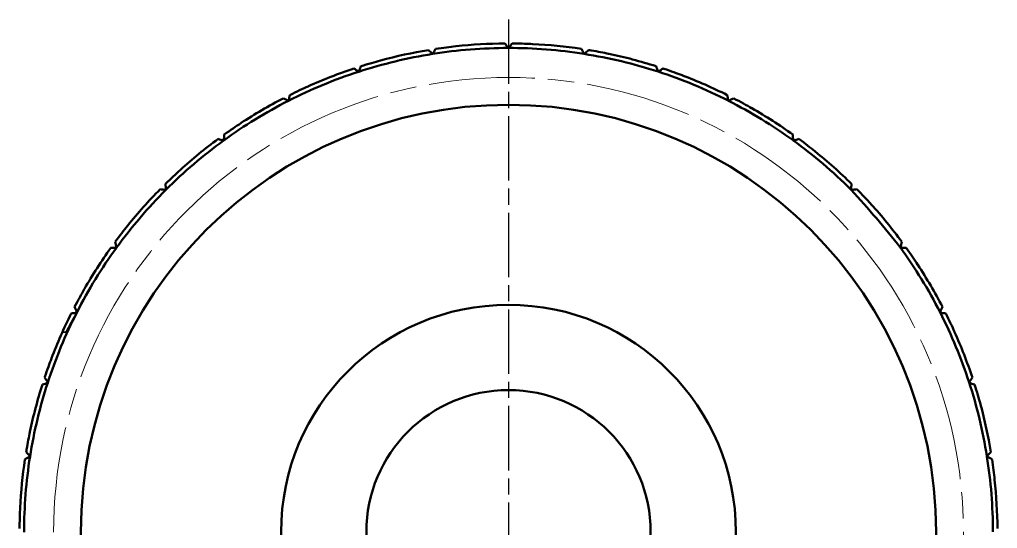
# Model space of a CAD drawing. Header units: inches. Extents: x 632 to 5727, y -9589 to -3994.
# Drawn here: x 3463.2 to 3549.2, y -5497.9 to -5453.1 of the extents above; entities that cross this region are included whole.
import ezdxf

# ---------------------------------------------------------------- set-up
doc = ezdxf.new("R2010")
doc.units = ezdxf.units.IN
doc.header["$MEASUREMENT"] = 0
for name, pattern in [('CENTER2', [1.125, 0.75, -0.125, 0.125, -0.125]), ('CHAIN', [0.3543, 0.2362, -0.0295, 0.0591, -0.0295]), ('DASHED', [19.05, 12.7, -6.35]), ('DASHED2', [9.525, 6.35, -3.175])]:
    doc.linetypes.add(name, pattern=pattern)
doc.layers.add('center line', color=5, linetype='CENTER2', lineweight=25, plot=False)
doc.layers.add('hidden line', color=10, linetype='DASHED2', lineweight=25, plot=False)
for name, color, linetype, lineweight in [('Hidden (ISO)', 7, 'DASHED', 35), ('Sketch Geometry (ISO)', 7, 'Continuous', 25), ('Visible (ISO)', 7, 'Continuous', 50)]:
    doc.layers.add(name, color=color, linetype=linetype, lineweight=lineweight)

msp = doc.modelspace()

# ---------------------------------------------------------------- linework, layer by layer
at = {"layer": 'center line', "linetype": 'CHAIN', "ltscale": 23.990969}
msp.add_line((3506.20322, -5453.09179), (3506.20322, -5543.06079), dxfattribs=at)
at = {"layer": 'Hidden (ISO)', "ltscale": 0.003704}
for p, q in [((3506.22003, -5455.59179), (3506.22087, -5455.59071)), ((3499.55572, -5456.11363), (3499.55637, -5456.11244)), ((3512.88393, -5456.1189), (3512.88493, -5456.11796)), ((3493.05509, -5457.67158), (3493.05555, -5457.6703)), ((3519.38333, -5457.68198), (3519.38446, -5457.68121)), ((3486.87821, -5460.22728), (3486.87846, -5460.22594)), ((3525.55819, -5460.24254), (3525.55943, -5460.24196)), ((3481.17717, -5463.71778), (3481.17721, -5463.71642)), ((3531.25647, -5463.73755), (3531.25778, -5463.73716)), ((3476.09236, -5468.05715), (3476.09219, -5468.0558)), ((3536.33786, -5468.08093), (3536.33921, -5468.08075)), ((3471.74898, -5473.13853), (3471.7486, -5473.13722)), ((3540.67722, -5473.16574), (3540.67859, -5473.16578)), ((3468.25398, -5478.83681), (3468.25339, -5478.83558)), ((3544.16773, -5478.86677), (3544.16907, -5478.86703)), ((3465.69341, -5485.01167), (3465.69264, -5485.01054)), ((3546.72342, -5485.04366), (3546.7247, -5485.04411)), ((3464.13033, -5491.51107), (3464.12939, -5491.51008)), ((3548.28137, -5491.54429), (3548.28257, -5491.54494))]:
    msp.add_line(p, q, dxfattribs=at)
at = {"layer": 'Hidden (ISO)', "ltscale": 0.02239}
for start, end in [(90.006728, 90.022617), (99.006728, 99.022617), (81.006728, 81.022617), (108.006728, 108.022617), (72.006728, 72.022617), (117.006728, 117.022617), (63.006728, 63.022617), (126.006728, 126.022617), (54.006728, 54.022617), (135.006728, 135.022617), (45.006728, 45.022617), (144.006728, 144.022617), (36.006728, 36.022617), (153.006728, 153.022617), (27.006728, 27.022617), (162.006728, 162.022617), (18.006728, 18.022617), (171.006728, 171.022617), (9.006728, 9.022617)]:
    msp.add_arc((3506.20322, -5498.19179), 42.6, start, end, dxfattribs=at)
at = {"layer": 'Hidden (ISO)', "ltscale": 0.021929}
for centre, major_axis in [((3606.20322, -5448.19179), (124.61846, 0)), ((3597.15033, -5433.16392), (123.0842, 19.49462)), ((3612.79378, -5464.45081), (123.0842, -19.49462)), ((3585.85802, -5419.73726), (118.5192, 38.50922)), ((3616.75972, -5481.54066), (118.5192, -38.50922)), ((3572.60435, -5408.24241), (111.03586, 56.5756)), ((3618.0034, -5499.04051), (111.03586, -56.5756)), ((3557.71565, -5398.96241), (100.81845, 73.24889)), ((3616.49418, -5516.51946), (100.81845, -73.24889)), ((3541.55856, -5392.12577), (88.11856, 88.11856)), ((3612.26924, -5533.54712), (88.11856, -88.11856)), ((3524.53089, -5387.90082), (73.24889, 100.81845)), ((3605.43259, -5549.70422), (73.24889, -100.81845)), ((3507.05194, -5386.39161), (56.5756, 111.03586)), ((3596.15259, -5564.59291), (56.5756, -111.03586)), ((3489.55209, -5387.63528), (38.50922, 118.5192)), ((3584.65774, -5577.84659), (38.50922, -118.5192)), ((3472.46225, -5391.60123), (19.49462, 123.0842)), ((3571.23108, -5589.1389), (19.49462, -123.0842))]:
    msp.add_ellipse(centre, major_axis=major_axis, ratio=0.09950372, start_param=3.7810676, end_param=3.78122181, dxfattribs=at)
at = {"layer": 'Hidden (ISO)', "ltscale": 0.009454}
for points in [[(3506.20322, -5455.59155), (3506.20489, -5455.59163), (3506.20655, -5455.59171), (3506.20822, -5455.59179)], [(3499.53907, -5456.11603), (3499.54073, -5456.11584), (3499.54239, -5456.11566), (3499.54405, -5456.11548)], [(3512.86736, -5456.11603), (3512.869, -5456.11637), (3512.87063, -5456.11671), (3512.87227, -5456.11704)], [(3493.03902, -5457.67655), (3493.04063, -5457.67611), (3493.04224, -5457.67567), (3493.04385, -5457.67523)], [(3519.36742, -5457.67655), (3519.36898, -5457.67714), (3519.37054, -5457.67773), (3519.3721, -5457.67832)], [(3486.86311, -5460.2347), (3486.86464, -5460.23401), (3486.86616, -5460.23332), (3486.86768, -5460.23264)], [(3525.54332, -5460.2347), (3525.54477, -5460.23552), (3525.54622, -5460.23635), (3525.54767, -5460.23718)], [(3481.16343, -5463.72747), (3481.16482, -5463.72655), (3481.16622, -5463.72564), (3481.16761, -5463.72472)], [(3531.24301, -5463.72747), (3531.24431, -5463.72851), (3531.24561, -5463.72956), (3531.24692, -5463.7306)], [(3476.0803, -5468.06887), (3476.08154, -5468.06775), (3476.08277, -5468.06662), (3476.08401, -5468.0655)], [(3536.32614, -5468.06887), (3536.32726, -5468.0701), (3536.32838, -5468.07134), (3536.3295, -5468.07257)], [(3471.7389, -5473.15199), (3471.73995, -5473.15069), (3471.74099, -5473.14939), (3471.74203, -5473.14809)], [(3540.66753, -5473.15199), (3540.66845, -5473.15339), (3540.66937, -5473.15479), (3540.67028, -5473.15618)], [(3468.24613, -5478.85168), (3468.24696, -5478.85023), (3468.24778, -5478.84878), (3468.24861, -5478.84733)], [(3544.16031, -5478.85168), (3544.16099, -5478.8532), (3544.16168, -5478.85473), (3544.16237, -5478.85625)], [(3465.68798, -5485.02759), (3465.68857, -5485.02603), (3465.68917, -5485.02447), (3465.68976, -5485.0229)], [(3546.71845, -5485.02759), (3546.71889, -5485.0292), (3546.71933, -5485.03081), (3546.71977, -5485.03242)], [(3464.12746, -5491.52764), (3464.1278, -5491.52601), (3464.12814, -5491.52437), (3464.12848, -5491.52274)], [(3548.27898, -5491.52764), (3548.27916, -5491.5293), (3548.27934, -5491.53096), (3548.27952, -5491.53262)]]:
    msp.add_open_spline(points, degree=3, dxfattribs=at)
at = {"layer": 'Hidden (ISO)', "ltscale": 0.002888}
for points, weights in [([(3506.21969, -5455.59332), (3506.21986, -5455.59255), (3506.22003, -5455.59179)], [1.03092264559, 1.03094515171, 1.03096765416]), ([(3499.55562, -5456.1152), (3499.55567, -5456.11442), (3499.55572, -5456.11363)], [1.40427636741, 1.40430702424, 1.40433767606]), ([(3512.88335, -5456.12035), (3512.88364, -5456.11963), (3512.88393, -5456.1189)], [1.02991989653, 1.02994238076, 1.02996486132]), ([(3493.05523, -5457.67315), (3493.05516, -5457.67237), (3493.05509, -5457.67158)], [1.81994992223, 1.81998965364, 1.82002937857]), ([(3519.38253, -5457.68333), (3519.38293, -5457.68265), (3519.38333, -5457.68198)], [1.17584041882, 1.17586608864, 1.17589175428]), ([(3486.8786, -5460.2288), (3486.8784, -5460.22804), (3486.87821, -5460.22728)], [2.15914737311, 2.15919450956, 2.15924163831]), ([(3525.55719, -5460.24375), (3525.55769, -5460.24315), (3525.55819, -5460.24254)], [1.43646382043, 1.43649517994, 1.43652653433]), ([(3481.17779, -5463.71922), (3481.17748, -5463.7185), (3481.17717, -5463.71778)], [2.37854171999, 2.37859364604, 2.37864556363]), ([(3531.25529, -5463.73858), (3531.25588, -5463.73807), (3531.25647, -5463.73755)], [1.83326665581, 1.83330667795, 1.83334669354]), ([(3476.0932, -5468.05847), (3476.09278, -5468.05781), (3476.09236, -5468.05715)], [2.37765903077, 2.37771093756, 2.37776283587]), ([(3536.33653, -5468.08177), (3536.33719, -5468.08135), (3536.33786, -5468.08093)], [2.37765903077, 2.37771093756, 2.37776283587]), ([(3471.75002, -5473.13971), (3471.7495, -5473.13912), (3471.74898, -5473.13853)], [1.83326665581, 1.83330667795, 1.83334669354]), ([(3540.67578, -5473.16636), (3540.6765, -5473.16605), (3540.67722, -5473.16574)], [2.37854171999, 2.37859364604, 2.37864556363]), ([(3468.25519, -5478.83781), (3468.25458, -5478.83731), (3468.25398, -5478.83681)], [1.43646382043, 1.43649517994, 1.43652653433]), ([(3544.16621, -5478.86716), (3544.16697, -5478.86697), (3544.16773, -5478.86677)], [2.15914737311, 2.15919450956, 2.15924163831]), ([(3465.69476, -5485.01247), (3465.69408, -5485.01207), (3465.69341, -5485.01167)], [1.17584041882, 1.17586608864, 1.17589175428]), ([(3546.72186, -5485.0438), (3546.72264, -5485.04373), (3546.72342, -5485.04366)], [1.81994992223, 1.81998965364, 1.82002937857]), ([(3464.13179, -5491.51165), (3464.13106, -5491.51136), (3464.13033, -5491.51107)], [1.02991989653, 1.02994238076, 1.02996486132]), ([(3548.2798, -5491.54419), (3548.28059, -5491.54424), (3548.28137, -5491.54429)], [1.40427636741, 1.40430702424, 1.40433767606])]:
    msp.add_rational_spline(points, weights, degree=2, dxfattribs=at)
at = {"layer": 'Hidden (ISO)', "ltscale": 3.789339}
msp.add_open_spline([(3467.27938, -5480.60518), (3467.5862, -5480.02829), (3467.9057, -5479.4482), (3468.23737, -5478.86703)], degree=3, dxfattribs=at)
at = {"layer": 'Hidden (ISO)', "ltscale": 0.947403}
msp.add_open_spline([(3466.96855, -5480.59518), (3467.07205, -5480.5985), (3467.17566, -5480.60183), (3467.27938, -5480.60518)], degree=3, dxfattribs=at)
at = {"layer": 'hidden line', "linetype": 'CHAIN', "lineweight": 18, "ltscale": 39.409073}
msp.add_circle((3506.20322, -5498.19179), 40, dxfattribs=at)
at = {"layer": 'Sketch Geometry (ISO)', "lineweight": 50}
msp.add_circle((3506.20322, -5498.19179), 37.6, dxfattribs=at)
msp.add_arc((3477.06767, -5523.08055), 80.85582, 38.1214946, 42.8599027, dxfattribs=at)
at = {"layer": 'Visible (ISO)'}
msp.add_line((3525.52784, -5460.2288), (3525.52823, -5460.22728), dxfattribs=at)
for radius in [20, 12.5]:
    msp.add_circle((3506.20322, -5498.19179), radius, dxfattribs=at)
for radius, start, end in [(42.6, 90.022617, 99.006728), (43, 90.4327522, 96.1560613), (42.6, 81.022617, 90.006728), (43, 81.4327522, 87.1560613), (42.6, 99.022617, 108.006728), (43, 99.4327522, 105.1560613), (42.6, 72.022617, 81.006728), (43, 72.4327522, 78.1560613), (43, 108.4327522, 114.1560613), (42.6, 108.022617, 117.006728), (42.6, 63.022617, 72.006728), (43, 63.4327522, 69.1560613), (42.6, 117.022617, 126.006728), (43, 117.4327522, 123.1560613), (42.6, 54.022617, 63.006728), (43, 54.4327522, 60.1560613), (42.6, 126.022617, 135.006728), (43, 126.4327522, 132.1560613), (42.6, 45.022617, 54.006728), (43, 45.4327522, 51.1560613), (42.6, 135.022617, 144.006728), (43, 135.4327522, 141.1560613), (43, 36.4327522, 42.1560613), (42.6, 144.022617, 153.006728), (43, 144.4327522, 150.1560613), (42.6, 27.022617, 36.006728), (43, 27.4327522, 33.1560613), (42.6, 153.022617, 162.006728), (42.6, 18.022617, 27.006728), (43, 153.4327522, 159.1560613), (43, 18.4327522, 24.1560613), (43, 162.4327522, 168.1560613), (42.6, 162.022617, 171.006728), (42.6, 9.022617, 18.006728), (43, 9.4327522, 15.1560613), (43, 171.4327522, 177.1560613), (42.6, 171.022617, 180.006728), (42.6, 0.022617, 9.006728), (43, 0.4327522, 6.1560613)]:
    msp.add_arc((3506.20322, -5498.19179), radius, start, end, dxfattribs=at)
for centre, major_axis in [((3406.20322, -5448.19179), (124.61846, 0)), ((3399.61266, -5464.45081), (123.0842, 19.49462)), ((3415.25611, -5433.16392), (123.0842, -19.49462)), ((3395.64672, -5481.54066), (118.5192, 38.50922)), ((3426.54842, -5419.73726), (118.5192, -38.50922)), ((3394.40304, -5499.04051), (111.03586, 56.5756)), ((3439.80209, -5408.24241), (111.03586, -56.5756)), ((3395.91226, -5516.51946), (100.81845, 73.24889)), ((3454.69078, -5398.96241), (100.81845, -73.24889)), ((3400.1372, -5533.54712), (88.11856, 88.11856)), ((3470.84788, -5392.12577), (88.11856, -88.11856)), ((3406.97384, -5549.70422), (73.24889, 100.81845)), ((3487.87554, -5387.90082), (73.24889, -100.81845)), ((3416.25384, -5564.59291), (56.5756, 111.03586)), ((3505.35449, -5386.39161), (56.5756, -111.03586)), ((3427.74869, -5577.84659), (38.50922, 118.5192)), ((3522.85434, -5387.63528), (38.50922, -118.5192)), ((3441.17535, -5589.1389), (19.49462, 123.0842)), ((3539.94419, -5391.60123), (19.49462, -123.0842))]:
    msp.add_ellipse(centre, major_axis=major_axis, ratio=0.09950372, start_param=5.64355615, end_param=5.64371036, dxfattribs=at)
for points in [[(3499.55637, -5456.11244), (3499.6365, -5455.96561), (3499.7169, -5455.81864), (3499.7975, -5455.67159)], [(3506.1864, -5455.59179), (3506.08401, -5455.45895), (3505.98134, -5455.326), (3505.87844, -5455.19301)], [(3506.18557, -5455.59071), (3506.19145, -5455.59099), (3506.19733, -5455.59127), (3506.20322, -5455.59155)], [(3506.22087, -5455.59071), (3506.32298, -5455.45823), (3506.42537, -5455.32564), (3506.52799, -5455.19301)], [(3512.85072, -5456.11363), (3512.77037, -5455.96641), (3512.68976, -5455.81904), (3512.60893, -5455.67159)], [(3499.5225, -5456.1189), (3499.40059, -5456.00371), (3499.27839, -5455.88846), (3499.15595, -5455.7732)], [(3499.52151, -5456.11796), (3499.52736, -5456.11731), (3499.53322, -5456.11667), (3499.53907, -5456.11603)], [(3512.85006, -5456.11244), (3512.85583, -5456.11363), (3512.8616, -5456.11483), (3512.86736, -5456.11603)], [(3512.88493, -5456.11796), (3513.00651, -5456.00308), (3513.12838, -5455.88814), (3513.25048, -5455.7732)], [(3493.0231, -5457.68198), (3492.88467, -5457.58728), (3492.74594, -5457.49256), (3492.60699, -5457.39788)], [(3493.05555, -5457.6703), (3493.11172, -5457.51275), (3493.16813, -5457.35501), (3493.22474, -5457.19716)], [(3519.35135, -5457.67158), (3519.29502, -5457.51361), (3519.23846, -5457.35544), (3519.18169, -5457.19716)], [(3519.38446, -5457.68121), (3519.52251, -5457.58676), (3519.66087, -5457.49231), (3519.79945, -5457.39788)], [(3493.02198, -5457.68121), (3493.02766, -5457.67965), (3493.03334, -5457.6781), (3493.03902, -5457.67655)], [(3519.35089, -5457.6703), (3519.3564, -5457.67238), (3519.36191, -5457.67447), (3519.36742, -5457.67655)], [(3486.87846, -5460.22594), (3486.90931, -5460.06149), (3486.94035, -5459.89686), (3486.97156, -5459.73215)], [(3525.52823, -5460.22728), (3525.4973, -5460.06238), (3525.46617, -5459.8973), (3525.43488, -5459.73215)], [(3486.84824, -5460.24254), (3486.6967, -5460.17067), (3486.54486, -5460.09882), (3486.39281, -5460.02704)], [(3486.84701, -5460.24196), (3486.85238, -5460.23954), (3486.85775, -5460.23712), (3486.86311, -5460.2347)], [(3525.52798, -5460.22594), (3525.53309, -5460.22885), (3525.53821, -5460.23177), (3525.54332, -5460.2347)], [(3525.55943, -5460.24196), (3525.71056, -5460.17028), (3525.86198, -5460.09862), (3526.01363, -5460.02704)], [(3481.17721, -5463.71642), (3481.18195, -5463.54919), (3481.18686, -5463.38173), (3481.19192, -5463.21415)], [(3531.22926, -5463.71778), (3531.22451, -5463.5501), (3531.21959, -5463.38219), (3531.21452, -5463.21415)], [(3481.14996, -5463.73755), (3480.98905, -5463.69026), (3480.82784, -5463.64305), (3480.66643, -5463.59594)], [(3481.14866, -5463.73716), (3481.15358, -5463.73393), (3481.1585, -5463.7307), (3481.16343, -5463.72747)], [(3531.22922, -5463.71642), (3531.23382, -5463.7201), (3531.23841, -5463.72378), (3531.24301, -5463.72747)], [(3531.25778, -5463.73716), (3531.41826, -5463.69), (3531.57904, -5463.64292), (3531.74001, -5463.59594)], [(3476.09219, -5468.0558), (3476.07071, -5467.88985), (3476.04935, -5467.72368), (3476.02814, -5467.55741)], [(3536.31407, -5468.05715), (3536.33561, -5467.89076), (3536.35703, -5467.72413), (3536.37829, -5467.55741)], [(3476.06858, -5468.08093), (3475.90219, -5468.05939), (3475.73557, -5468.03798), (3475.56884, -5468.01671)], [(3476.06723, -5468.08075), (3476.07158, -5468.07679), (3476.07594, -5468.07283), (3476.0803, -5468.06887)], [(3536.31425, -5468.0558), (3536.31821, -5468.06015), (3536.32217, -5468.06451), (3536.32614, -5468.06887)], [(3536.33921, -5468.08075), (3536.50515, -5468.05927), (3536.67132, -5468.03792), (3536.83759, -5468.01671)], [(3471.7486, -5473.13722), (3471.70144, -5472.97674), (3471.65436, -5472.81597), (3471.60738, -5472.65499)], [(3540.65746, -5473.13853), (3540.70474, -5472.97762), (3540.75195, -5472.81641), (3540.79906, -5472.65499)], [(3471.72921, -5473.16574), (3471.56154, -5473.17049), (3471.39362, -5473.17541), (3471.22558, -5473.18049)], [(3471.72785, -5473.16578), (3471.73153, -5473.16118), (3471.73522, -5473.15659), (3471.7389, -5473.15199)], [(3540.65784, -5473.13722), (3540.66107, -5473.14215), (3540.6643, -5473.14707), (3540.66753, -5473.15199)], [(3540.67859, -5473.16578), (3540.84581, -5473.17052), (3541.01327, -5473.17543), (3541.18085, -5473.18049)], [(3468.23871, -5478.86677), (3468.07382, -5478.8977), (3467.90874, -5478.92883), (3467.74359, -5478.96013)], [(3468.25339, -5478.83558), (3468.18171, -5478.68445), (3468.11006, -5478.53302), (3468.03847, -5478.38138)], [(3468.23737, -5478.86703), (3468.24029, -5478.86191), (3468.24321, -5478.8568), (3468.24613, -5478.85168)], [(3544.15246, -5478.83681), (3544.22434, -5478.68527), (3544.29618, -5478.53343), (3544.36796, -5478.38138)], [(3544.15304, -5478.83558), (3544.15547, -5478.84094), (3544.15789, -5478.84631), (3544.16031, -5478.85168)], [(3544.16907, -5478.86703), (3544.33351, -5478.89787), (3544.49815, -5478.92891), (3544.66285, -5478.96013)], [(3465.69264, -5485.01054), (3465.5982, -5484.87249), (3465.50374, -5484.73413), (3465.40931, -5484.59556)], [(3546.71303, -5485.01167), (3546.80773, -5484.87324), (3546.90244, -5484.73451), (3546.99712, -5484.59556)], [(3465.68302, -5485.04366), (3465.52504, -5485.09998), (3465.36687, -5485.15655), (3465.20859, -5485.21331)], [(3465.68173, -5485.04411), (3465.68382, -5485.03861), (3465.6859, -5485.0331), (3465.68798, -5485.02759)], [(3546.7138, -5485.01054), (3546.71535, -5485.01622), (3546.7169, -5485.02191), (3546.71845, -5485.02759)], [(3546.7247, -5485.04411), (3546.88225, -5485.10029), (3547.04, -5485.1567), (3547.19784, -5485.21331)], [(3464.12507, -5491.54429), (3463.97785, -5491.62463), (3463.83047, -5491.70524), (3463.68302, -5491.78607)], [(3464.12939, -5491.51008), (3464.01452, -5491.3885), (3463.89958, -5491.26662), (3463.78464, -5491.14452)], [(3464.12387, -5491.54494), (3464.12507, -5491.53917), (3464.12626, -5491.53341), (3464.12746, -5491.52764)], [(3548.27611, -5491.51107), (3548.3913, -5491.38916), (3548.50655, -5491.26695), (3548.6218, -5491.14452)], [(3548.27704, -5491.51008), (3548.27769, -5491.51593), (3548.27833, -5491.52179), (3548.27898, -5491.52764)], [(3548.28257, -5491.54494), (3548.42939, -5491.62507), (3548.57637, -5491.70546), (3548.72341, -5491.78607)]]:
    msp.add_open_spline(points, degree=3, dxfattribs=at)
for points, knots in [([(3499.7975, -5455.67159), (3500.46404, -5455.57118), (3501.08155, -5455.49515), (3501.57233, -5455.44187), (3501.58219, -5455.44081), (3501.59203, -5455.43975)], [3.975901623, 3.975901623, 3.975901623, 3.975901623, 4.500424475, 4.500424475, 4.511209804, 4.511209804, 4.511209804, 4.511209804]), ([(3506.52799, -5455.19301), (3506.6108, -5455.19364), (3506.69271, -5455.1945), (3507.35725, -5455.20331), (3507.89209, -5455.22287), (3508.32258, -5455.24405), (3508.32964, -5455.24439), (3508.33669, -5455.24475)], [3.164943705, 3.164943705, 3.164943705, 3.164943705, 3.228873184, 3.228873184, 3.690140782, 3.690140782, 3.697849382, 3.697849382, 3.697849382, 3.697849382]), ([(3513.25048, -5455.7732), (3513.32969, -5455.78636), (3513.40801, -5455.7996), (3514.06334, -5455.91221), (3514.59107, -5456.01566), (3515.0148, -5456.1043), (3515.02182, -5456.10577), (3515.02882, -5456.10724)], [3.180063541, 3.180063541, 3.180063541, 3.180063541, 3.242055102, 3.242055102, 3.705205831, 3.705205831, 3.713023494, 3.713023494, 3.713023494, 3.713023494]), ([(3493.22474, -5457.19716), (3493.86702, -5456.99382), (3494.465, -5456.82213), (3494.94169, -5456.69265), (3494.95131, -5456.69004), (3494.96091, -5456.68744)], [4.871958114, 4.871958114, 4.871958114, 4.871958114, 5.396729915, 5.396729915, 5.407563378, 5.407563378, 5.407563378, 5.407563378]), ([(3519.79945, -5457.39788), (3519.82348, -5457.40589), (3519.84742, -5457.41389), (3520.48472, -5457.62755), (3521.04411, -5457.83136), (3521.48703, -5457.99968), (3521.49534, -5458.00284), (3521.50364, -5458.006)], [3.51359788, 3.51359788, 3.51359788, 3.51359788, 3.533224977, 3.533224977, 4.037971403, 4.037971403, 4.047651901, 4.047651901, 4.047651901, 4.047651901]), ([(3486.97156, -5459.73215), (3487.57411, -5459.43085), (3488.13788, -5459.16772), (3488.58845, -5458.96526), (3488.59754, -5458.96118), (3488.60661, -5458.95711)], [5.604280358, 5.604280358, 5.604280358, 5.604280358, 6.129052159, 6.129052159, 6.139885623, 6.139885623, 6.139885623, 6.139885623]), ([(3526.01363, -5460.02704), (3526.61157, -5460.33742), (3527.15582, -5460.63885), (3527.58444, -5460.88437), (3527.59308, -5460.88932), (3527.60171, -5460.89427)], [4.096109484, 4.096109484, 4.096109484, 4.096109484, 4.620871283, 4.620871283, 4.63170469, 4.63170469, 4.63170469, 4.63170469]), ([(3481.19192, -5463.21415), (3481.73992, -5462.82229), (3482.25559, -5462.47421), (3482.66893, -5462.20377), (3482.67728, -5462.19831), (3482.6856, -5462.19287)], [6.080498904, 6.080498904, 6.080498904, 6.080498904, 6.605270705, 6.605270705, 6.616104169, 6.616104169, 6.616104169, 6.616104169]), ([(3531.74001, -5463.59594), (3532.28203, -5463.99603), (3532.77243, -5464.3789), (3533.15737, -5464.68844), (3533.16513, -5464.69469), (3533.17287, -5464.70093)], [4.964974197, 4.964974197, 4.964974197, 4.964974197, 5.489745998, 5.489745998, 5.500579461, 5.500579461, 5.500579461, 5.500579461]), ([(3476.02814, -5467.55741), (3476.5081, -5467.08465), (3476.96296, -5466.66019), (3477.32891, -5466.32841), (3477.3363, -5466.32172), (3477.34367, -5466.31505)], [6.15669889, 6.15669889, 6.15669889, 6.15669889, 6.681470691, 6.681470691, 6.692304154, 6.692304154, 6.692304154, 6.692304154]), ([(3536.83759, -5468.01671), (3537.31035, -5468.49667), (3537.73482, -5468.95153), (3538.06659, -5469.31748), (3538.07329, -5469.32487), (3538.07996, -5469.33224)], [6.156801303, 6.156801303, 6.156801303, 6.156801303, 6.681573104, 6.681573104, 6.692406568, 6.692406568, 6.692406568, 6.692406568]), ([(3471.60738, -5472.65499), (3472.00747, -5472.11297), (3472.39033, -5471.62258), (3472.69987, -5471.23764), (3472.70612, -5471.22987), (3472.71236, -5471.22213)], [4.964890024, 4.964890024, 4.964890024, 4.964890024, 5.489661825, 5.489661825, 5.500495288, 5.500495288, 5.500495288, 5.500495288]), ([(3541.18085, -5473.18049), (3541.57271, -5473.72849), (3541.92079, -5474.24415), (3542.19124, -5474.6575), (3542.19669, -5474.66584), (3542.20213, -5474.67417)], [6.080498904, 6.080498904, 6.080498904, 6.080498904, 6.605270705, 6.605270705, 6.616104169, 6.616104169, 6.616104169, 6.616104169]), ([(3468.03847, -5478.38138), (3468.34885, -5477.78343), (3468.65029, -5477.23918), (3468.8958, -5476.81057), (3468.90076, -5476.80192), (3468.9057, -5476.7933)], [4.096043824, 4.096043824, 4.096043824, 4.096043824, 4.620805472, 4.620805472, 4.631638876, 4.631638876, 4.631638876, 4.631638876]), ([(3544.66285, -5478.96013), (3544.96416, -5479.56268), (3545.22729, -5480.12645), (3545.42974, -5480.57701), (3545.43382, -5480.58611), (3545.43789, -5480.59518)], [5.604280358, 5.604280358, 5.604280358, 5.604280358, 6.129052159, 6.129052159, 6.139885623, 6.139885623, 6.139885623, 6.139885623]), ([(3465.40931, -5484.59556), (3465.41733, -5484.57152), (3465.42533, -5484.54757), (3465.63899, -5483.91027), (3465.84279, -5483.35089), (3466.01111, -5482.90798), (3466.01428, -5482.89966), (3466.01744, -5482.89136)], [3.513553304, 3.513553304, 3.513553304, 3.513553304, 3.533186016, 3.533186016, 4.037926876, 4.037926876, 4.04760719, 4.04760719, 4.04760719, 4.04760719]), ([(3547.19784, -5485.21331), (3547.40118, -5485.85558), (3547.57288, -5486.45357), (3547.70235, -5486.93026), (3547.70496, -5486.93988), (3547.70756, -5486.94948)], [4.871958114, 4.871958114, 4.871958114, 4.871958114, 5.396729915, 5.396729915, 5.407563378, 5.407563378, 5.407563378, 5.407563378]), ([(3463.78464, -5491.14452), (3463.7978, -5491.06531), (3463.81104, -5490.98698), (3463.92365, -5490.33165), (3464.0271, -5489.80393), (3464.11574, -5489.38021), (3464.11721, -5489.37319), (3464.11868, -5489.36618)], [3.180040988, 3.180040988, 3.180040988, 3.180040988, 3.242035438, 3.242035438, 3.705183358, 3.705183358, 3.71300086, 3.71300086, 3.71300086, 3.71300086]), ([(3548.72341, -5491.78607), (3548.82383, -5492.4526), (3548.89985, -5493.07012), (3548.95313, -5493.56089), (3548.9542, -5493.57076), (3548.95526, -5493.5806)], [3.975901623, 3.975901623, 3.975901623, 3.975901623, 4.500424475, 4.500424475, 4.511209804, 4.511209804, 4.511209804, 4.511209804]), ([(3463.20444, -5497.86701), (3463.20507, -5497.78421), (3463.20593, -5497.70232), (3463.21474, -5497.03777), (3463.23431, -5496.50293), (3463.25548, -5496.07243), (3463.25583, -5496.06536), (3463.25618, -5496.05831)], [3.165002512, 3.165002512, 3.165002512, 3.165002512, 3.228924451, 3.228924451, 3.690199373, 3.690199373, 3.697908402, 3.697908402, 3.697908402, 3.697908402])]:
    msp.add_open_spline(points, degree=3, knots=knots, dxfattribs=at)
for points, weights in [([(3506.18675, -5455.59332), (3506.18657, -5455.59255), (3506.1864, -5455.59179)], [1.03092264559, 1.03094515171, 1.03096765416]), ([(3499.52308, -5456.12035), (3499.52279, -5456.11963), (3499.5225, -5456.1189)], [1.02991989653, 1.02994238076, 1.02996486132]), ([(3512.85082, -5456.1152), (3512.85077, -5456.11442), (3512.85072, -5456.11363)], [1.40427636741, 1.40430702424, 1.40433767606]), ([(3493.0239, -5457.68333), (3493.0235, -5457.68265), (3493.0231, -5457.68198)], [1.17584041882, 1.17586608864, 1.17589175428]), ([(3519.3512, -5457.67315), (3519.35128, -5457.67237), (3519.35135, -5457.67158)], [1.81994992223, 1.81998965364, 1.82002937857]), ([(3486.84924, -5460.24375), (3486.84874, -5460.24315), (3486.84824, -5460.24254)], [1.43646382043, 1.43649517994, 1.43652653433]), ([(3481.15114, -5463.73858), (3481.15055, -5463.73807), (3481.14996, -5463.73755)], [1.83326665581, 1.83330667795, 1.83334669354]), ([(3531.22864, -5463.71922), (3531.22895, -5463.7185), (3531.22926, -5463.71778)], [2.37854171999, 2.37859364604, 2.37864556363]), ([(3476.06991, -5468.08177), (3476.06924, -5468.08135), (3476.06858, -5468.08093)], [2.37765903077, 2.37771093756, 2.37776283587]), ([(3536.31323, -5468.05847), (3536.31365, -5468.05781), (3536.31407, -5468.05715)], [2.37765903077, 2.37771093756, 2.37776283587]), ([(3471.73065, -5473.16636), (3471.72993, -5473.16605), (3471.72921, -5473.16574)], [2.37854171999, 2.37859364604, 2.37864556363]), ([(3540.65642, -5473.13971), (3540.65694, -5473.13912), (3540.65746, -5473.13853)], [1.83326665581, 1.83330667795, 1.83334669354]), ([(3468.24023, -5478.86716), (3468.23947, -5478.86697), (3468.23871, -5478.86677)], [2.15914737311, 2.15919450956, 2.15924163831]), ([(3544.15125, -5478.83781), (3544.15185, -5478.83731), (3544.15246, -5478.83681)], [1.43646382043, 1.43649517994, 1.43652653433]), ([(3465.68458, -5485.0438), (3465.6838, -5485.04373), (3465.68302, -5485.04366)], [1.81994992223, 1.81998965364, 1.82002937857]), ([(3546.71168, -5485.01247), (3546.71235, -5485.01207), (3546.71303, -5485.01167)], [1.17584041882, 1.17586608864, 1.17589175428]), ([(3464.12663, -5491.54419), (3464.12585, -5491.54424), (3464.12507, -5491.54429)], [1.40427636741, 1.40430702424, 1.40433767606]), ([(3548.27465, -5491.51165), (3548.27538, -5491.51136), (3548.27611, -5491.51107)], [1.02991989653, 1.02994238076, 1.02996486132])]:
    msp.add_rational_spline(points, weights, degree=2, dxfattribs=at)

doc.saveas('drawing.dxf')
